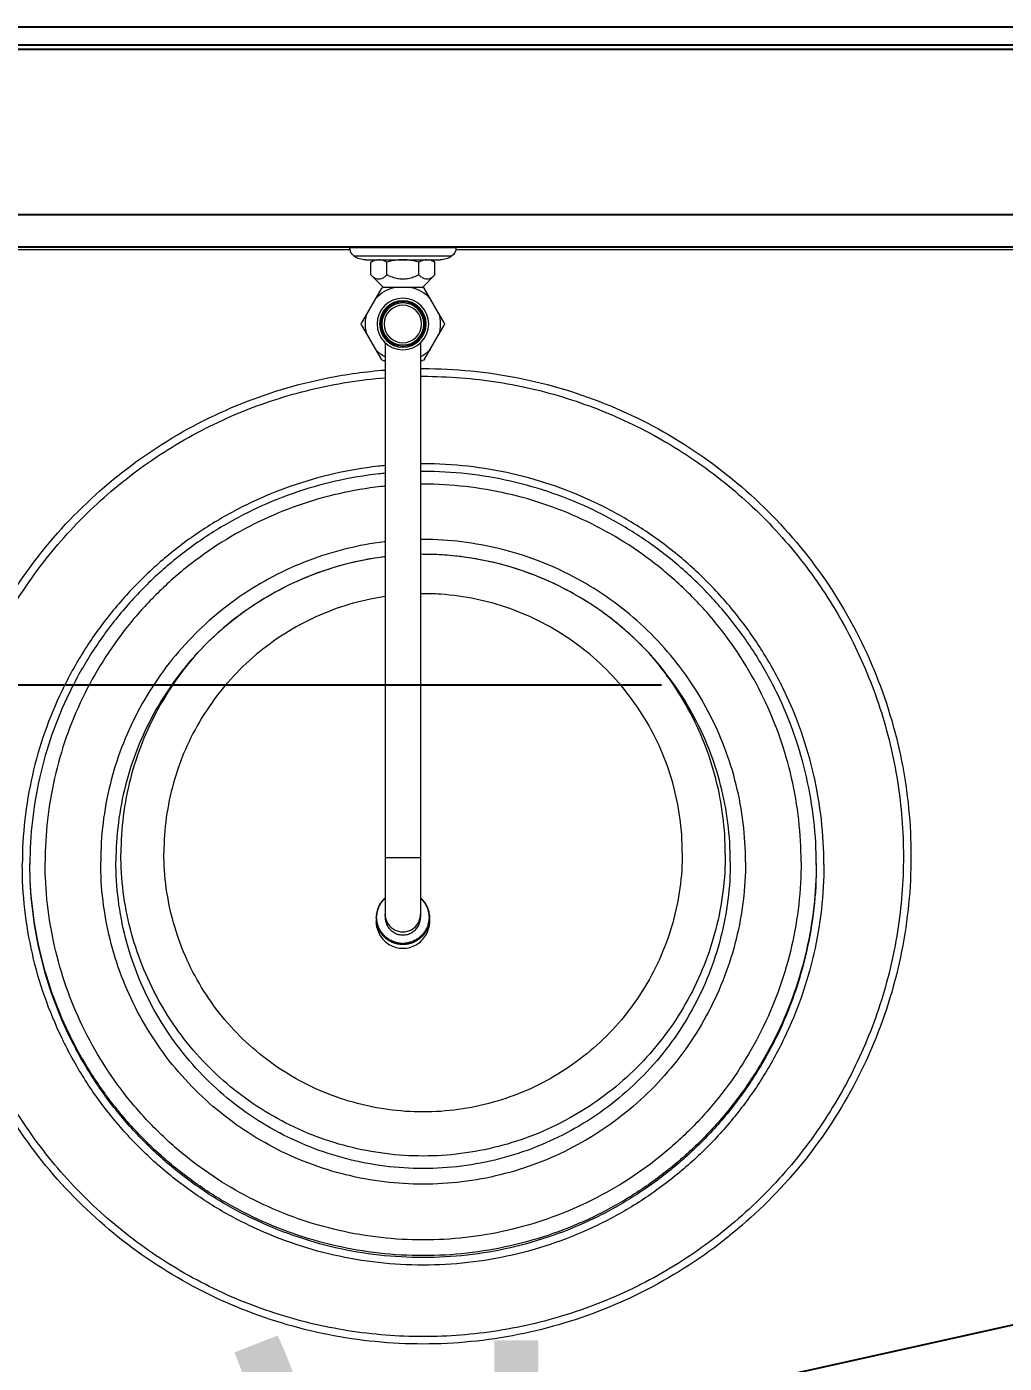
# Model space of a CAD drawing. Header units: millimetres. Extents: x 12325263 to 13848842, y -1463133 to 573208.
# Drawn here: x 12579893 to 12580280, y -837515 to -836987 of the extents above; entities that cross this region are included whole.
import ezdxf
from ezdxf.xclip import XClip

# ---------------------------------------------------------------- set-up
doc = ezdxf.new("R2010")
doc.units = ezdxf.units.MM
doc.header["$LTSCALE"] = 1000
doc.header["$XCLIPFRAME"] = 0
for name, color, linetype in [('A-ANNO-TEXT', 7, 'Continuous'), ('fur202301', 252, 'Continuous'), ('WALL', 5, 'Continuous'), ('WALL-SHATCH', 8, 'Continuous'), ('建筑-楼板开洞', 251, 'Continuous')]:
    doc.layers.add(name, color=color, linetype=linetype)
doc.styles.add('TITXV', font='', dxfattribs={"width": 0.7})
doc.styles.get('TITXV').set_extended_font_data('SimSun')

# ---------------------------------------------------------------- blocks, each defined once
blk = doc.blocks.new('adgshg13-A$C7F010FC0')
at = {"layer": 'WALL-SHATCH'}
h = blk.add_hatch(color=256, dxfattribs=at)
h.dxf.hatch_style = 1
h.paths.add_polyline_path([(-60384.17, -16880.9), (-763.16, 197.48), (12587.62, -13153.3), (12587.62, -157996.02), (-162964.85, -188820.43), (-171262.38, -180522.9), (-171262.38, -31310.9), (-150707.19, -10755.71), (-131860.08, -7980.9), (-99162.38, -7980.9), (-99162.38, -4980.9), (-76620.43, -4980.9), (-70107.65, -16880.9)], flags=16)
h.paths.add_polyline_path([(-60091.23, -16380.9), (-646.88, 646.88), (12987.62, -12987.62), (12987.62, -158331.9), (-163100.58, -189250.38), (-171662.38, -180688.59), (-171662.38, -31145.21), (-150777.9, -10260.73), (-131896.69, -7480.9), (-99562.38, -7480.9), (-99562.38, -4580.9), (-76365.55, -4580.9), (-69907.51, -16380.9)])
blk = doc.blocks.new('A$C4C7A72D3')
at = {"layer": 'WALL', "color": 1}
blk.add_blockref('adgshg13-A$C7F010FC0', (210433.01, 205503.57), dxfattribs=at)
blk = doc.blocks.new('asdgag2019061318004869867')
at = {"color": 2, "lineweight": 25}
for p, q in [((2200, -7.1), (0, -7.1)), ((2200, -8.9), (0, -8.9)), ((0, -74.3), (2200, -74.3)), ((0.8, -87.1), (2199.2, -87.1))]:
    blk.add_line(p, q, dxfattribs=at)
at = {"color": 1, "lineweight": 0}
for p, q in [((1337, -88.07), (863, -88.07)), ((1337, -87.41), (1379, -87.41)), ((1338.76, -90.72), (1377.24, -90.72)), ((1372.76, -92.1), (1343.24, -92.1)), ((1345.3, -93.08), (1347, -92.1)), ((1345.3, -98.1), (1345.3, -93.08)), ((1351.65, -98.1), (1351.65, -93.08)), ((1364.35, -98.1), (1364.35, -93.08)), ((1370.7, -93.08), (1369, -92.1)), ((1370.7, -98.1), (1370.7, -93.08)), ((1350.3, -103.1), (1345.3, -98.1)), ((1365.7, -103.1), (1370.7, -98.1)), ((1341.66, -117), (1349.4, -103.6)), ((1350.26, -103.1), (1365.74, -103.1)), ((1366.6, -103.6), (1374.34, -117)), ((1349.4, -131.4), (1341.66, -118)), ((1374.34, -118), (1366.6, -131.4)), ((1351, -124.92), (1351, -352.14)), ((1365, -124.92), (1365, -352.14)), ((1351, -131.9), (1350.26, -131.9)), ((1365.74, -131.9), (1365, -131.9)), ((1259.44, -249.09), (1259.69, -248.82)), ((1440.31, -248.82), (1440.56, -249.09)), ((1365, -328.5), (1351, -328.5)), ((1348.43, -348.48), (1348.1, -348.64)), ((1348.1, -348.64), (1348.25, -348.98)), ((1348.1, -348.64), (1348.1, -348.91)), ((1348.64, -347.98), (1348.3, -348.13)), ((1348.3, -348.13), (1348.43, -348.48)), ((1348.3, -348.13), (1348.3, -348.39)), ((1348.3, -348.39), (1348.35, -348.52)), ((1348.87, -347.5), (1348.52, -347.63)), ((1348.52, -347.63), (1348.64, -347.98)), ((1348.52, -347.63), (1348.52, -347.89)), ((1348.52, -347.89), (1348.55, -347.98)), ((1349.12, -347.03), (1348.77, -347.14)), ((1348.77, -347.14), (1348.87, -347.5)), ((1348.77, -347.14), (1348.77, -347.41)), ((1348.77, -347.41), (1348.79, -347.46)), ((1349.4, -346.57), (1349.05, -346.67)), ((1349.05, -346.67), (1349.12, -347.03)), ((1349.05, -346.67), (1349.05, -346.93)), ((1349.05, -346.93), (1349.07, -347.05)), ((1349.71, -346.13), (1349.35, -346.21)), ((1349.35, -346.21), (1349.4, -346.57)), ((1349.35, -346.47), (1349.36, -346.58)), ((1350.03, -345.71), (1349.67, -345.77)), ((1349.67, -345.77), (1349.71, -346.13)), ((1350.38, -345.3), (1350.02, -345.34)), ((1350.02, -345.34), (1350.03, -345.71)), ((1350.75, -344.92), (1350.38, -344.94)), ((1350.38, -344.94), (1350.38, -345.3)), ((1350.77, -344.55), (1350.75, -344.92)), ((1351, -344.55), (1350.77, -344.55)), ((1365.23, -344.55), (1365, -344.55)), ((1365.25, -344.92), (1365.23, -344.55)), ((1365.62, -344.94), (1365.25, -344.92)), ((1365.62, -345.3), (1365.62, -344.94)), ((1365.98, -345.34), (1365.62, -345.3)), ((1365.97, -345.71), (1365.98, -345.34)), ((1366.33, -345.77), (1365.97, -345.71)), ((1366.29, -346.13), (1366.33, -345.77)), ((1366.65, -346.21), (1366.29, -346.13)), ((1366.6, -346.57), (1366.65, -346.21)), ((1366.95, -346.67), (1366.6, -346.57)), ((1366.64, -346.58), (1366.65, -346.47)), ((1366.88, -347.03), (1366.95, -346.67)), ((1367.23, -347.14), (1366.88, -347.03)), ((1366.93, -347.05), (1366.95, -346.93)), ((1366.95, -346.67), (1366.95, -346.93)), ((1367.13, -347.5), (1367.23, -347.14)), ((1367.48, -347.63), (1367.13, -347.5)), ((1367.2, -347.52), (1367.23, -347.41)), ((1367.23, -347.14), (1367.23, -347.41)), ((1367.36, -347.98), (1367.48, -347.63)), ((1367.7, -348.13), (1367.36, -347.98)), ((1367.45, -347.98), (1367.48, -347.89)), ((1367.48, -347.63), (1367.48, -347.89)), ((1367.57, -348.48), (1367.7, -348.13)), ((1367.9, -348.64), (1367.57, -348.48)), ((1367.65, -348.52), (1367.7, -348.39)), ((1367.7, -348.13), (1367.7, -348.39)), ((1367.75, -348.98), (1367.9, -348.64)), ((1367.9, -348.64), (1367.9, -348.91)), ((1347.76, -351.6), (1347.5, -351.86)), ((1347.5, -351.86), (1347.75, -352.14)), ((1347.5, -351.86), (1347.5, -352.12)), ((1347.5, -352.12), (1347.62, -352.25)), ((1347.75, -352.14), (1347.5, -352.41)), ((1347.5, -352.41), (1347.76, -352.67)), ((1347.5, -352.41), (1347.5, -352.67)), ((1347.5, -352.67), (1347.63, -352.8)), ((1347.5, -353.22), (1347.5, -353.92)), ((1347.81, -351.07), (1347.53, -351.32)), ((1347.53, -351.32), (1347.76, -351.6)), ((1347.53, -351.33), (1347.53, -351.58)), ((1347.53, -351.58), (1347.64, -351.7)), ((1347.76, -352.67), (1347.53, -352.96)), ((1347.53, -352.96), (1347.81, -353.2)), ((1347.53, -352.96), (1347.53, -353.22)), ((1347.53, -353.22), (1347.68, -353.35)), ((1347.88, -350.54), (1347.59, -350.77)), ((1347.59, -350.77), (1347.81, -351.07)), ((1347.59, -350.8), (1347.59, -351.03)), ((1347.59, -351.03), (1347.66, -351.13)), ((1347.81, -353.2), (1347.59, -353.5)), ((1347.59, -353.5), (1347.88, -353.73)), ((1347.59, -353.5), (1347.59, -353.76)), ((1347.59, -353.76), (1347.75, -353.89)), ((1347.97, -350.01), (1347.68, -350.23)), ((1347.68, -350.23), (1347.88, -350.54)), ((1347.68, -350.27), (1347.68, -350.49)), ((1347.68, -350.49), (1347.76, -350.62)), ((1347.88, -353.73), (1347.68, -354.04)), ((1347.68, -354.04), (1347.97, -354.26)), ((1347.68, -354.04), (1347.68, -354.3)), ((1348.1, -349.49), (1347.79, -349.69)), ((1347.79, -349.69), (1347.97, -350.01)), ((1347.79, -349.69), (1347.79, -349.96)), ((1347.79, -349.96), (1347.86, -350.08)), ((1348.25, -348.98), (1347.93, -349.16)), ((1347.93, -349.16), (1348.1, -349.49)), ((1347.93, -349.16), (1347.93, -349.43)), ((1347.93, -349.43), (1347.99, -349.55)), ((1348.1, -348.91), (1348.15, -349.02)), ((1368.07, -349.16), (1367.75, -348.98)), ((1367.85, -349.02), (1367.9, -348.91)), ((1367.9, -349.49), (1368.07, -349.16)), ((1368.21, -349.69), (1367.9, -349.49)), ((1368.01, -349.55), (1368.07, -349.43)), ((1368.03, -350.01), (1368.21, -349.69)), ((1368.32, -350.23), (1368.03, -350.01)), ((1368.03, -354.26), (1368.32, -354.04)), ((1368.07, -349.16), (1368.07, -349.43)), ((1368.12, -350.54), (1368.32, -350.23)), ((1368.41, -350.77), (1368.12, -350.54)), ((1368.12, -353.73), (1368.41, -353.5)), ((1368.32, -354.04), (1368.12, -353.73)), ((1368.14, -350.08), (1368.21, -349.96)), ((1368.19, -351.07), (1368.41, -350.77)), ((1368.47, -351.32), (1368.19, -351.07)), ((1368.19, -353.2), (1368.47, -352.96)), ((1368.41, -353.5), (1368.19, -353.2)), ((1368.21, -349.69), (1368.21, -349.96)), ((1368.24, -350.62), (1368.32, -350.49)), ((1368.24, -351.6), (1368.47, -351.32)), ((1368.5, -351.86), (1368.24, -351.6)), ((1368.24, -352.67), (1368.5, -352.41)), ((1368.47, -352.96), (1368.24, -352.67)), ((1368.25, -352.14), (1368.5, -351.86)), ((1368.5, -352.41), (1368.25, -352.14)), ((1368.25, -353.89), (1368.41, -353.76)), ((1368.32, -350.27), (1368.32, -350.49)), ((1368.32, -351.16), (1368.41, -351.03)), ((1368.32, -353.35), (1368.47, -353.22)), ((1368.32, -354.04), (1368.32, -354.3)), ((1368.36, -351.7), (1368.47, -351.58)), ((1368.37, -352.8), (1368.5, -352.67)), ((1368.38, -352.25), (1368.5, -352.12)), ((1368.41, -350.8), (1368.41, -351.03)), ((1368.41, -353.5), (1368.41, -353.76)), ((1368.47, -351.33), (1368.47, -351.58)), ((1368.47, -352.96), (1368.47, -353.22)), ((1368.5, -351.86), (1368.5, -352.12)), ((1368.5, -352.41), (1368.5, -352.67)), ((1368.5, -353.22), (1368.5, -353.92)), ((1347.68, -354.3), (1347.85, -354.43)), ((1347.97, -354.26), (1347.79, -354.58)), ((1347.79, -354.58), (1348.1, -354.78)), ((1347.79, -354.58), (1347.79, -354.84)), ((1347.79, -354.84), (1347.98, -354.96)), ((1348.1, -354.78), (1347.93, -355.11)), ((1347.93, -355.11), (1348.25, -355.29)), ((1347.93, -355.11), (1347.93, -355.37)), ((1347.93, -355.37), (1348.14, -355.49)), ((1348.25, -355.29), (1348.1, -355.63)), ((1348.1, -355.63), (1348.43, -355.8)), ((1348.1, -355.63), (1348.1, -355.89)), ((1348.1, -355.89), (1348.32, -356)), ((1348.43, -355.8), (1348.3, -356.14)), ((1348.3, -356.14), (1348.64, -356.29)), ((1348.3, -356.14), (1348.3, -356.4)), ((1348.3, -356.4), (1348.54, -356.51)), ((1348.64, -356.29), (1348.52, -356.64)), ((1348.52, -356.64), (1348.87, -356.77)), ((1348.52, -356.64), (1348.52, -356.9)), ((1348.52, -356.9), (1348.78, -357)), ((1348.87, -356.77), (1348.77, -357.13)), ((1348.77, -357.13), (1349.12, -357.24)), ((1348.77, -357.13), (1348.77, -357.39)), ((1348.77, -357.39), (1349.05, -357.48)), ((1349.12, -357.24), (1349.05, -357.6)), ((1349.05, -357.6), (1349.4, -357.7)), ((1349.05, -357.6), (1349.05, -357.86)), ((1349.05, -357.86), (1349.34, -357.94)), ((1349.4, -357.7), (1349.35, -358.06)), ((1349.35, -358.06), (1349.71, -358.14)), ((1349.35, -358.06), (1349.35, -358.32)), ((1349.35, -358.32), (1349.65, -358.39)), ((1349.71, -358.14), (1349.67, -358.5)), ((1349.67, -358.5), (1350.03, -358.56)), ((1349.67, -358.5), (1349.67, -358.76)), ((1349.67, -358.76), (1349.99, -358.82)), ((1350.03, -358.56), (1350.02, -358.93)), ((1350.02, -358.93), (1350.38, -358.97)), ((1350.02, -358.93), (1350.02, -359.19)), ((1350.02, -359.19), (1350.38, -359.23)), ((1350.38, -358.97), (1350.38, -359.34)), ((1350.38, -359.34), (1350.75, -359.36)), ((1350.38, -359.34), (1350.38, -359.6)), ((1350.75, -359.36), (1350.77, -359.72)), ((1350.75, -359.62), (1350.75, -359.36)), ((1365.23, -359.72), (1365.25, -359.36)), ((1365.25, -359.36), (1365.62, -359.34)), ((1365.25, -359.62), (1365.25, -359.36)), ((1365.62, -358.97), (1365.98, -358.93)), ((1365.62, -359.34), (1365.62, -358.97)), ((1365.62, -359.23), (1365.98, -359.19)), ((1365.62, -359.34), (1365.62, -359.6)), ((1365.97, -358.56), (1366.33, -358.5)), ((1365.98, -358.93), (1365.97, -358.56)), ((1365.98, -358.93), (1365.98, -359.19)), ((1366.01, -358.82), (1366.33, -358.76)), ((1366.29, -358.14), (1366.65, -358.06)), ((1366.33, -358.5), (1366.29, -358.14)), ((1366.33, -358.5), (1366.33, -358.76)), ((1366.35, -358.39), (1366.65, -358.32)), ((1366.6, -357.7), (1366.95, -357.6)), ((1366.65, -358.06), (1366.6, -357.7)), ((1366.65, -358.06), (1366.65, -358.32)), ((1366.66, -357.94), (1366.95, -357.86)), ((1366.88, -357.24), (1367.23, -357.13)), ((1366.95, -357.6), (1366.88, -357.24)), ((1366.95, -357.48), (1367.23, -357.39)), ((1366.95, -357.6), (1366.95, -357.86)), ((1367.13, -356.77), (1367.48, -356.64)), ((1367.23, -357.13), (1367.13, -356.77)), ((1367.22, -357), (1367.48, -356.9)), ((1367.23, -357.13), (1367.23, -357.39)), ((1367.36, -356.29), (1367.7, -356.14)), ((1367.48, -356.64), (1367.36, -356.29)), ((1367.46, -356.51), (1367.7, -356.4)), ((1367.48, -356.64), (1367.48, -356.9)), ((1367.57, -355.8), (1367.9, -355.63)), ((1367.7, -356.14), (1367.57, -355.8)), ((1367.68, -356), (1367.9, -355.89)), ((1367.7, -356.14), (1367.7, -356.4)), ((1367.75, -355.29), (1368.07, -355.11)), ((1367.9, -355.63), (1367.75, -355.29)), ((1367.86, -355.49), (1368.07, -355.37)), ((1367.9, -354.78), (1368.21, -354.58)), ((1368.07, -355.11), (1367.9, -354.78)), ((1367.9, -355.63), (1367.9, -355.89)), ((1368.02, -354.96), (1368.21, -354.84)), ((1368.21, -354.58), (1368.03, -354.26)), ((1368.07, -355.11), (1368.07, -355.37)), ((1368.15, -354.43), (1368.32, -354.3)), ((1368.21, -354.58), (1368.21, -354.84)), ((1350.38, -359.6), (1350.75, -359.62)), ((1350.75, -359.62), (1350.77, -359.98)), ((1350.77, -359.72), (1351.14, -359.72)), ((1350.77, -359.72), (1350.77, -359.98)), ((1350.77, -359.98), (1351.14, -359.99)), ((1351.14, -359.72), (1351.18, -360.09)), ((1351.14, -359.99), (1351.14, -359.72)), ((1351.14, -359.99), (1351.18, -360.35)), ((1351.18, -360.09), (1351.55, -360.07)), ((1351.18, -360.09), (1351.18, -360.35)), ((1351.18, -360.35), (1351.55, -360.33)), ((1351.55, -360.07), (1351.61, -360.43)), ((1351.55, -360.33), (1351.55, -360.07)), ((1351.55, -360.33), (1351.61, -360.7)), ((1351.61, -360.43), (1351.98, -360.4)), ((1351.61, -360.43), (1351.61, -360.7)), ((1351.61, -360.7), (1351.98, -360.66)), ((1351.98, -360.4), (1352.05, -360.76)), ((1351.98, -360.66), (1351.98, -360.4)), ((1351.98, -360.66), (1352.05, -361.02)), ((1352.05, -360.76), (1352.42, -360.7)), ((1352.05, -360.76), (1352.05, -361.02)), ((1352.05, -361.02), (1352.42, -360.96)), ((1352.42, -360.7), (1352.51, -361.05)), ((1352.42, -360.96), (1352.42, -360.7)), ((1352.42, -360.96), (1352.51, -361.32)), ((1352.51, -361.05), (1352.88, -360.98)), ((1352.51, -361.05), (1352.51, -361.32)), ((1352.51, -361.32), (1352.88, -361.24)), ((1352.88, -360.98), (1352.99, -361.33)), ((1352.88, -361.24), (1352.88, -360.98)), ((1352.88, -361.24), (1352.99, -361.59)), ((1352.99, -361.33), (1353.35, -361.23)), ((1352.99, -361.33), (1352.99, -361.59)), ((1352.99, -361.59), (1353.35, -361.5)), ((1353.35, -361.23), (1353.48, -361.58)), ((1353.35, -361.5), (1353.35, -361.23)), ((1353.35, -361.5), (1353.48, -361.84)), ((1353.48, -361.58), (1353.83, -361.46)), ((1353.48, -361.58), (1353.48, -361.84)), ((1353.48, -361.84), (1353.83, -361.73)), ((1353.83, -361.46), (1353.98, -361.8)), ((1353.83, -361.73), (1353.83, -361.46)), ((1353.83, -361.73), (1353.98, -362.06)), ((1353.98, -361.8), (1354.33, -361.67)), ((1353.98, -361.8), (1353.98, -362.06)), ((1353.98, -362.06), (1354.33, -361.93)), ((1354.33, -361.67), (1354.5, -362)), ((1354.33, -361.93), (1354.33, -361.67)), ((1354.33, -361.93), (1354.5, -362.26)), ((1354.5, -362), (1354.83, -361.85)), ((1354.5, -362), (1354.5, -362.26)), ((1354.5, -362.26), (1354.83, -362.11)), ((1354.83, -361.85), (1355.02, -362.17)), ((1354.83, -362.11), (1354.83, -361.85)), ((1354.83, -362.11), (1355.02, -362.43)), ((1355.02, -362.17), (1355.35, -362)), ((1355.02, -362.17), (1355.02, -362.43)), ((1355.02, -362.43), (1355.35, -362.26)), ((1355.35, -362), (1355.55, -362.31)), ((1355.35, -362.26), (1355.35, -362)), ((1355.35, -362.26), (1355.55, -362.57)), ((1355.55, -362.31), (1355.87, -362.12)), ((1355.55, -362.31), (1355.55, -362.57)), ((1355.55, -362.57), (1355.87, -362.39)), ((1355.87, -362.12), (1356.09, -362.42)), ((1355.87, -362.39), (1355.87, -362.12)), ((1355.87, -362.39), (1356.09, -362.68)), ((1356.09, -362.42), (1356.4, -362.22)), ((1356.09, -362.42), (1356.09, -362.68)), ((1356.09, -362.68), (1356.4, -362.48)), ((1356.4, -362.22), (1356.63, -362.51)), ((1356.4, -362.48), (1356.4, -362.22)), ((1356.4, -362.48), (1356.63, -362.77)), ((1356.63, -362.51), (1356.93, -362.29)), ((1356.63, -362.55), (1356.63, -362.77)), ((1356.63, -362.77), (1356.93, -362.55)), ((1356.93, -362.29), (1357.18, -362.56)), ((1356.93, -362.55), (1356.93, -362.29)), ((1356.93, -362.55), (1357.18, -362.83)), ((1357.18, -362.56), (1357.46, -362.33)), ((1357.18, -362.59), (1357.18, -362.83)), ((1357.18, -362.83), (1357.46, -362.59)), ((1357.46, -362.33), (1357.73, -362.59)), ((1357.46, -362.59), (1357.46, -362.33)), ((1357.46, -362.59), (1357.73, -362.85)), ((1357.73, -362.59), (1358, -362.35)), ((1357.73, -362.61), (1357.73, -362.85)), ((1357.73, -362.85), (1358, -362.61)), ((1358, -362.35), (1358.27, -362.59)), ((1358, -362.61), (1358, -362.35)), ((1358, -362.61), (1358.27, -362.85)), ((1358.27, -362.59), (1358.54, -362.33)), ((1358.27, -362.85), (1358.54, -362.59)), ((1358.27, -362.61), (1358.27, -362.85)), ((1358.54, -362.33), (1358.82, -362.56)), ((1358.54, -362.59), (1358.54, -362.33)), ((1358.54, -362.59), (1358.82, -362.83)), ((1358.82, -362.56), (1359.07, -362.29)), ((1358.82, -362.83), (1359.07, -362.55)), ((1358.82, -362.59), (1358.82, -362.83)), ((1359.07, -362.29), (1359.37, -362.51)), ((1359.07, -362.55), (1359.07, -362.29)), ((1359.07, -362.55), (1359.37, -362.77)), ((1359.37, -362.51), (1359.6, -362.22)), ((1359.37, -362.77), (1359.6, -362.48)), ((1359.37, -362.55), (1359.37, -362.77)), ((1359.6, -362.22), (1359.91, -362.42)), ((1359.6, -362.48), (1359.6, -362.22)), ((1359.6, -362.48), (1359.91, -362.68)), ((1359.91, -362.42), (1360.13, -362.12)), ((1359.91, -362.68), (1360.13, -362.39)), ((1359.91, -362.42), (1359.91, -362.68)), ((1360.13, -362.12), (1360.45, -362.31)), ((1360.13, -362.39), (1360.13, -362.12)), ((1360.13, -362.39), (1360.45, -362.57)), ((1360.45, -362.31), (1360.65, -362)), ((1360.45, -362.57), (1360.65, -362.26)), ((1360.45, -362.31), (1360.45, -362.57)), ((1360.65, -362), (1360.98, -362.17)), ((1360.65, -362.26), (1360.65, -362)), ((1360.65, -362.26), (1360.98, -362.43)), ((1360.98, -362.17), (1361.17, -361.85)), ((1360.98, -362.43), (1361.17, -362.11)), ((1360.98, -362.17), (1360.98, -362.43)), ((1361.17, -361.85), (1361.5, -362)), ((1361.17, -362.11), (1361.17, -361.85)), ((1361.17, -362.11), (1361.5, -362.26)), ((1361.5, -362), (1361.67, -361.67)), ((1361.5, -362.26), (1361.67, -361.93)), ((1361.5, -362), (1361.5, -362.26)), ((1361.67, -361.67), (1362.02, -361.8)), ((1361.67, -361.93), (1361.67, -361.67)), ((1361.67, -361.93), (1362.02, -362.06)), ((1362.02, -361.8), (1362.17, -361.46)), ((1362.02, -362.06), (1362.17, -361.73)), ((1362.02, -361.8), (1362.02, -362.06)), ((1362.17, -361.46), (1362.52, -361.58)), ((1362.17, -361.73), (1362.17, -361.46)), ((1362.17, -361.73), (1362.52, -361.84)), ((1362.52, -361.58), (1362.65, -361.23)), ((1362.52, -361.84), (1362.65, -361.5)), ((1362.52, -361.58), (1362.52, -361.84)), ((1362.65, -361.23), (1363.01, -361.33)), ((1362.65, -361.5), (1362.65, -361.23)), ((1362.65, -361.5), (1363.01, -361.59)), ((1363.01, -361.33), (1363.13, -360.98)), ((1363.01, -361.59), (1363.13, -361.24)), ((1363.01, -361.33), (1363.01, -361.59)), ((1363.13, -360.98), (1363.49, -361.05)), ((1363.13, -361.24), (1363.13, -360.98)), ((1363.13, -361.24), (1363.49, -361.32)), ((1363.49, -361.05), (1363.58, -360.7)), ((1363.49, -361.32), (1363.58, -360.96)), ((1363.49, -361.05), (1363.49, -361.32)), ((1363.58, -360.7), (1363.95, -360.76)), ((1363.58, -360.96), (1363.58, -360.7)), ((1363.58, -360.96), (1363.95, -361.02)), ((1363.95, -360.76), (1364.02, -360.4)), ((1363.95, -361.02), (1364.02, -360.66)), ((1363.95, -360.76), (1363.95, -361.02)), ((1364.02, -360.4), (1364.39, -360.43)), ((1364.02, -360.66), (1364.02, -360.4)), ((1364.02, -360.66), (1364.39, -360.7)), ((1364.39, -360.43), (1364.45, -360.07)), ((1364.39, -360.7), (1364.45, -360.33)), ((1364.39, -360.43), (1364.39, -360.7)), ((1364.45, -360.07), (1364.82, -360.09)), ((1364.45, -360.33), (1364.45, -360.07)), ((1364.45, -360.33), (1364.82, -360.35)), ((1364.82, -360.09), (1364.86, -359.72)), ((1364.82, -360.35), (1364.86, -359.99)), ((1364.82, -360.09), (1364.82, -360.35)), ((1364.86, -359.72), (1365.23, -359.72)), ((1364.86, -359.99), (1364.86, -359.72)), ((1364.86, -359.99), (1365.23, -359.98)), ((1365.23, -359.98), (1365.25, -359.62)), ((1365.23, -359.72), (1365.23, -359.98)), ((1365.25, -359.62), (1365.62, -359.6))]:
    blk.add_line(p, q, dxfattribs=at)
at = {"lineweight": 0}
blk.add_line((2159, -88.07), (1379, -88.07), dxfattribs=at)
at = {"color": 1, "lineweight": 0}
for radius in [10.2, 9.2, 8.75, 8.32, 7.42]:
    blk.add_circle((1358, -117.5), radius, dxfattribs=at)
for centre, radius, start, end in [((1341, -87.41), 4, 180, 235.858), ((1375, -87.41), 4, 304.142, 0), ((1343.24, -84.1), 8, 235.8579, 270), ((1349.08, -99.11), 7.1, 110.3446, 112.2826), ((1348.96, -98.79), 6.76, 109.822, 110.3323), ((1348.48, -96.98), 4.88, 90.0745, 98.5522), ((1367.52, -96.98), 4.88, 81.4478, 89.9255), ((1367.04, -98.79), 6.76, 69.6678, 70.1781), ((1372.76, -84.1), 8, 270, 304.1421), ((1358, -117.5), 14.8, 103.3512, 136.6488), ((1350.26, -104.1), 1, 90, 150), ((1358, -117.5), 14.8, 43.3512, 76.6488), ((1365.74, -104.1), 1, 30, 90), ((1358, -117.5), 14.8, 163.3512, 196.6488), ((1358, -117.5), 14.8, 343.3512, 16.6488), ((1342.53, -117.5), 1, 150, 210), ((1373.47, -117.5), 1, 330, 30), ((1358, -117.5), 14.8, 223.3512, 241.6403), ((1350.26, -130.9), 1, 210, 270), ((1358, -117.5), 14.8, 298.3597, 316.6488), ((1365.74, -130.9), 1, 270, 330), ((1349.92, -330.02), 121.39, 137.1453, 138.0155), ((1349.78, -329.9), 121.21, 137.1595, 138.0139), ((1349.99, -327.11), 119.51, 138.7096, 139.073), ((1350.08, -330.02), 121.39, 41.9845, 42.8547), ((1350.22, -329.9), 121.21, 41.9861, 42.8405), ((1350.01, -327.11), 119.51, 40.927, 41.2904), ((1350, -327.12), 119.52, 139.073, 139.2474), ((1350, -327.12), 119.52, 40.7526, 40.927), ((1349.62, -330.48), 155.12, 180.1402, 180.2794), ((1350.38, -330.48), 155.12, 359.7206, 359.8598), ((1357.95, -352.45), 10.45, 157.1867, 157.7254), ((1357.93, -352.44), 10.43, 154.5586, 154.8509), ((1357.93, -352.44), 10.43, 154.1737, 154.5586), ((1357.92, -352.43), 10.41, 151.2146, 152.213), ((1357.96, -352.46), 10.47, 148.423, 148.6615), ((1357.98, -352.47), 10.49, 145.4842, 145.7865), ((1357.97, -352.47), 10.48, 142.541, 142.7518), ((1357.94, -352.44), 10.44, 139.5173, 139.7632), ((1358.06, -352.44), 10.44, 40.2368, 40.4827), ((1358.03, -352.47), 10.48, 37.459, 37.8119), ((1358.03, -352.47), 10.48, 37.2482, 37.459), ((1358.02, -352.47), 10.49, 34.5158, 34.7979), ((1358.02, -352.47), 10.49, 34.2135, 34.5158), ((1358.03, -352.46), 10.47, 31.577, 31.7837), ((1358.04, -352.46), 10.47, 31.3385, 31.577), ((1358.07, -352.44), 10.43, 25.4414, 25.8263), ((1358.07, -352.44), 10.43, 25.1491, 25.4414), ((1358.05, -352.45), 10.45, 22.2746, 22.8133), ((1357.86, -352.44), 10.36, 178.26, 179.5943), ((1357.89, -352.44), 10.39, 181.2631, 182.8633), ((1357.81, -353.92), 10.31, 180.0002, 180.6664), ((1357.86, -353.92), 10.36, 180.667, 182.2112), ((1357.94, -352.44), 10.44, 175.6343, 176.3606), ((1357.93, -352.44), 10.43, 176.3606, 176.6602), ((1357.95, -352.45), 10.45, 175.2478, 175.6344), ((1357.95, -352.44), 10.45, 184.2752, 184.6673), ((1357.96, -352.44), 10.46, 184.6674, 185.8078), ((1357.97, -352.45), 10.47, 173.158, 173.7154), ((1357.97, -352.45), 10.47, 172.7113, 173.158), ((1357.97, -352.45), 10.47, 172.2298, 172.7113), ((1357.97, -352.43), 10.47, 187.2935, 187.6967), ((1357.97, -352.43), 10.47, 187.6967, 188.1082), ((1357.97, -352.43), 10.47, 188.1081, 188.7531), ((1357.96, -352.44), 10.46, 188.7529, 190.307), ((1357.96, -352.44), 10.46, 169.6203, 170.1575), ((1357.95, -352.44), 10.45, 169.2168, 169.6203), ((1357.89, -352.43), 10.39, 166.3123, 167.314), ((1357.91, -352.44), 10.4, 163.5487, 164.131), ((1357.91, -352.44), 10.41, 163.2343, 163.5487), ((1357.94, -352.45), 10.44, 160.2129, 160.7106), ((1358.04, -350.91), 6.96, 349.9753, 359.9898), ((1358.06, -352.45), 10.44, 19.2894, 19.7871), ((1358.09, -352.44), 10.41, 16.4513, 16.7657), ((1358.09, -352.44), 10.4, 15.869, 16.4513), ((1358.11, -352.43), 10.39, 12.686, 13.6877), ((1358.05, -352.44), 10.45, 10.3797, 10.7832), ((1358.04, -352.44), 10.46, 9.8425, 10.3797), ((1358.04, -352.44), 10.46, 349.693, 351.2471), ((1358.03, -352.43), 10.47, 351.2469, 351.8919), ((1358.03, -352.45), 10.47, 7.2887, 7.7702), ((1358.03, -352.43), 10.47, 351.8918, 352.3033), ((1358.03, -352.43), 10.47, 352.3033, 352.7065), ((1358.03, -352.45), 10.47, 6.842, 7.2887), ((1358.04, -352.44), 10.46, 354.1922, 355.3326), ((1358.05, -352.45), 10.45, 4.3656, 4.7522), ((1358.06, -352.44), 10.44, 3.6394, 4.3657), ((1358.05, -352.44), 10.45, 355.3327, 355.7248), ((1358.11, -352.44), 10.39, 357.1367, 358.7369), ((1358.14, -353.92), 10.36, 357.7888, 359.333), ((1358.14, -352.44), 10.36, 0.4057, 1.74), ((1358.19, -353.92), 10.31, 359.3336, 359.9998), ((1357.91, -353.92), 10.41, 182.211, 183.6124), ((1357.94, -353.92), 10.44, 183.6124, 185.2234), ((1357.97, -353.92), 10.47, 185.2231, 186.5452), ((1357.98, -353.91), 10.48, 186.5451, 186.7883), ((1357.98, -353.91), 10.48, 186.7884, 189.4557), ((1357.98, -353.91), 10.48, 189.4557, 189.7563), ((1357.97, -353.92), 10.47, 189.7562, 191.1831), ((1357.95, -352.44), 10.45, 190.3072, 190.5677), ((1357.94, -352.44), 10.44, 190.5675, 191.689), ((1357.95, -353.92), 10.45, 191.1832, 192.3342), ((1357.91, -352.45), 10.41, 191.6887, 193.3054), ((1357.88, -352.45), 10.37, 193.3059, 193.8879), ((1357.88, -352.45), 10.38, 193.8882, 194.9558), ((1357.89, -352.45), 10.39, 194.9558, 195.8551), ((1357.9, -352.45), 10.4, 195.855, 196.3167), ((1357.91, -352.44), 10.41, 196.3166, 196.5328), ((1357.92, -352.44), 10.42, 196.533, 197.8951), ((1357.93, -352.44), 10.43, 197.8949, 198.4891), ((1357.94, -352.44), 10.44, 198.4891, 199.3371), ((1357.94, -352.44), 10.44, 199.3371, 199.6942), ((1357.94, -352.43), 10.44, 199.6942, 200.8488), ((1357.95, -352.43), 10.45, 200.8487, 201.5482), ((1357.95, -352.43), 10.45, 201.5482, 202.3638), ((1357.95, -352.43), 10.45, 202.3638, 202.6729), ((1357.94, -352.43), 10.45, 202.6729, 203.7998), ((1357.94, -352.43), 10.44, 203.7999, 204.0336), ((1357.94, -352.44), 10.44, 204.0336, 205.0137), ((1357.93, -352.44), 10.43, 205.0137, 205.3787), ((1357.93, -352.44), 10.43, 205.3785, 206.7311), ((1357.92, -352.45), 10.42, 206.7313, 207.0277), ((1357.91, -352.45), 10.41, 207.0276, 207.7868), ((1357.91, -352.45), 10.41, 207.7869, 208.3931), ((1357.92, -352.44), 10.42, 208.393, 208.8251), ((1357.94, -352.44), 10.44, 208.8253, 210.0036), ((1357.95, -352.43), 10.45, 210.0034, 210.2098), ((1357.95, -352.43), 10.46, 210.2099, 211.1035), ((1357.96, -352.42), 10.47, 211.1034, 211.39), ((1357.96, -352.42), 10.47, 211.39, 211.625), ((1357.97, -352.41), 10.48, 211.6251, 212.9395), ((1357.98, -352.41), 10.48, 212.9394, 213.2215), ((1357.98, -352.41), 10.49, 213.2215, 213.994), ((1357.98, -352.41), 10.49, 213.9939, 214.4038), ((1357.98, -352.41), 10.49, 214.4038, 215.8837), ((1357.98, -352.41), 10.49, 215.8837, 216.237), ((1357.98, -352.41), 10.49, 216.237, 217.1141), ((1357.98, -352.41), 10.48, 217.1141, 217.4183), ((1357.97, -352.41), 10.48, 217.4183, 217.6205), ((1357.97, -352.42), 10.47, 217.6203, 218.821), ((1357.96, -352.42), 10.46, 218.8212, 219.2403), ((1357.95, -352.43), 10.45, 219.2401, 220.4175), ((1357.94, -352.45), 10.43, 220.4174, 221.6448), ((1357.93, -352.45), 10.42, 221.645, 222.104), ((1358.07, -352.45), 10.42, 317.896, 318.355), ((1358.06, -352.45), 10.43, 318.3552, 319.5826), ((1358.05, -352.43), 10.45, 319.5825, 320.7599), ((1358.04, -352.42), 10.46, 320.7597, 321.1788), ((1358.03, -352.42), 10.47, 321.179, 322.3797), ((1358.03, -352.41), 10.48, 322.3795, 322.5817), ((1358.02, -352.41), 10.48, 322.5817, 322.8859), ((1358.02, -352.41), 10.49, 322.8859, 323.763), ((1358.02, -352.41), 10.49, 323.763, 324.1163), ((1358.02, -352.41), 10.49, 324.1163, 325.5962), ((1358.02, -352.41), 10.49, 325.5962, 326.0061), ((1358.02, -352.41), 10.49, 326.006, 326.7785), ((1358.02, -352.41), 10.48, 326.7785, 327.0606), ((1358.03, -352.41), 10.48, 327.0605, 328.3749), ((1358.04, -352.42), 10.47, 328.375, 328.61), ((1358.04, -352.42), 10.47, 328.61, 328.8966), ((1358.05, -352.43), 10.46, 328.8965, 329.7901), ((1358.05, -352.43), 10.45, 329.7902, 329.9966), ((1358.06, -352.44), 10.44, 329.9964, 331.1747), ((1358.08, -352.44), 10.42, 331.1749, 331.607), ((1358.09, -352.45), 10.41, 331.6069, 332.2131), ((1358.09, -352.45), 10.41, 332.2132, 332.9724), ((1358.08, -352.45), 10.42, 332.9723, 333.2687), ((1358.07, -352.44), 10.43, 333.2689, 334.6215), ((1358.06, -352.44), 10.44, 334.9863, 335.9664), ((1358.06, -352.43), 10.44, 335.9664, 336.2001), ((1358.06, -352.43), 10.45, 336.2002, 337.3271), ((1358.05, -352.43), 10.45, 337.3271, 337.6362), ((1358.05, -352.43), 10.45, 337.6362, 338.4518), ((1358.05, -352.43), 10.45, 338.4518, 339.1513), ((1358.06, -352.43), 10.44, 339.1512, 340.3058), ((1358.06, -352.44), 10.44, 340.3058, 340.6629), ((1358.06, -352.44), 10.44, 340.6629, 341.5109), ((1358.07, -352.44), 10.43, 341.5109, 342.1051), ((1358.08, -352.44), 10.42, 342.1049, 343.467), ((1358.09, -352.44), 10.41, 343.4672, 343.6834), ((1358.11, -352.45), 10.39, 344.1449, 345.0442), ((1358.12, -352.45), 10.38, 345.0442, 346.1118), ((1358.12, -352.45), 10.37, 346.1121, 346.6941), ((1358.09, -352.45), 10.41, 346.6946, 348.3113), ((1358.05, -353.92), 10.45, 347.6658, 348.8168), ((1358.06, -352.44), 10.44, 348.311, 349.4325), ((1358.03, -353.92), 10.47, 348.8169, 350.2438), ((1358.05, -352.44), 10.45, 349.4323, 349.6928), ((1358.02, -353.91), 10.48, 350.2437, 350.5443), ((1358.02, -353.91), 10.48, 350.5443, 353.2116), ((1358.03, -353.92), 10.47, 353.4548, 354.7769), ((1358.02, -353.91), 10.48, 353.2117, 353.4549), ((1358.06, -353.92), 10.44, 354.7766, 356.3876), ((1358.09, -353.92), 10.41, 356.3876, 357.789), ((1357.94, -352.44), 10.43, 222.1039, 222.4916), ((1357.95, -352.44), 10.45, 222.4917, 223.4385), ((1357.96, -352.42), 10.47, 223.4387, 225.026), ((1357.98, -352.41), 10.49, 225.0259, 226.2388), ((1357.98, -352.4), 10.5, 226.2387, 226.4419), ((1357.98, -352.4), 10.5, 226.4419, 226.6767), ((1357.99, -352.39), 10.51, 226.6768, 227.9646), ((1357.99, -352.39), 10.51, 227.9646, 229.2028), ((1357.99, -352.39), 10.51, 229.2027, 229.6913), ((1357.99, -352.39), 10.51, 229.6913, 230.9046), ((1357.99, -352.4), 10.5, 230.9045, 232.4611), ((1357.98, -352.41), 10.49, 232.4611, 233.8301), ((1357.97, -352.42), 10.47, 233.83, 235.4868), ((1357.97, -352.42), 10.47, 235.4876, 237.11), ((1357.98, -352.4), 10.5, 237.1098, 238.4744), ((1357.99, -352.38), 10.52, 238.4744, 240.0337), ((1358, -352.37), 10.53, 240.0336, 241.2708), ((1358, -352.37), 10.54, 241.2707, 241.4771), ((1358, -352.36), 10.54, 241.4771, 241.6968), ((1358, -352.36), 10.54, 241.6968, 242.9687), ((1358, -352.36), 10.54, 242.9687, 244.4836), ((1358, -352.37), 10.53, 244.4836, 245.8996), ((1357.99, -352.38), 10.52, 245.8995, 247.4776), ((1357.99, -352.4), 10.5, 247.4776, 248.8109), ((1357.98, -352.42), 10.48, 248.8111, 249.3028), ((1357.98, -352.41), 10.49, 249.3031, 250.503), ((1357.99, -352.39), 10.51, 250.5031, 252.0959), ((1358, -352.37), 10.54, 252.0958, 253.4918), ((1358, -352.35), 10.55, 253.4918, 255.0224), ((1358, -352.34), 10.56, 255.0223, 257.9543), ((1358, -352.35), 10.55, 257.9543, 259.4947), ((1358, -352.36), 10.54, 259.4947, 260.8764), ((1358, -352.39), 10.52, 260.8762, 262.4764), ((1357.99, -352.41), 10.49, 262.4767, 263.103), ((1358, -352.4), 10.5, 263.1032, 264.1576), ((1358, -352.38), 10.52, 264.1577, 265.5047), ((1358, -352.36), 10.54, 265.5047, 267.0712), ((1358, -352.34), 10.56, 267.0711, 268.4989), ((1358, -352.34), 10.56, 268.4989, 270), ((1358, -352.34), 10.56, 270, 271.5011), ((1358, -352.34), 10.56, 271.5011, 272.9289), ((1358, -352.36), 10.54, 272.9288, 274.4953), ((1358, -352.38), 10.52, 274.4953, 275.8423), ((1358, -352.4), 10.5, 275.8424, 276.8968), ((1358.01, -352.41), 10.49, 276.897, 277.5233), ((1358, -352.39), 10.52, 277.5236, 279.1238), ((1358, -352.36), 10.54, 279.1236, 280.5053), ((1358, -352.35), 10.55, 280.5053, 282.0457), ((1358, -352.34), 10.56, 282.0457, 284.9777), ((1358, -352.35), 10.55, 284.9776, 286.5082), ((1358, -352.37), 10.54, 286.5082, 287.9042), ((1358.01, -352.39), 10.51, 287.9041, 289.4969), ((1358.02, -352.41), 10.49, 289.497, 290.6969), ((1358.02, -352.42), 10.48, 290.6972, 291.1889), ((1358.01, -352.4), 10.5, 291.1891, 292.5224), ((1358.01, -352.38), 10.52, 292.5224, 294.1005), ((1358, -352.37), 10.53, 294.1004, 295.5164), ((1358, -352.36), 10.54, 295.5164, 297.0313), ((1358, -352.36), 10.54, 297.0313, 298.3032), ((1358, -352.36), 10.54, 298.3032, 298.5229), ((1358, -352.37), 10.54, 298.5229, 298.7293), ((1358, -352.37), 10.53, 298.7292, 299.9664), ((1358.01, -352.38), 10.52, 299.9663, 301.5256), ((1358.02, -352.4), 10.5, 301.5256, 302.8902), ((1358.03, -352.42), 10.47, 302.89, 304.5124), ((1358.03, -352.42), 10.47, 304.5132, 306.17), ((1358.02, -352.41), 10.49, 306.1699, 307.5389), ((1358.01, -352.4), 10.5, 307.5389, 309.0955), ((1358.01, -352.39), 10.51, 309.0954, 310.3087), ((1358.01, -352.39), 10.51, 310.3087, 310.7973), ((1358.01, -352.39), 10.51, 310.7972, 312.0354), ((1358.01, -352.39), 10.51, 312.0354, 313.3232), ((1358.02, -352.4), 10.5, 313.3233, 313.5581), ((1358.02, -352.4), 10.5, 313.5581, 313.7613), ((1358.02, -352.41), 10.49, 313.7612, 314.9741), ((1358.04, -352.42), 10.47, 314.974, 316.5613), ((1358.05, -352.44), 10.45, 316.5615, 317.5083), ((1358.06, -352.44), 10.43, 317.5084, 317.8961)]:
    blk.add_arc(centre, radius, start, end, dxfattribs=at)
for points, start_tangent, end_tangent in [([(1345.3, -93.08), (1346.39, -92.54)], (0.866025, 0.5), (0.925411, 0.378964)), ([(1346.67, -92.43), (1347.43, -92.21), (1347.75, -92.15)], (0.940756, 0.339085), (0.989056, 0.14754)), ([(1348.47, -92.1), (1349.51, -92.21), (1350.56, -92.54), (1351.65, -93.08)], (1, 0), (0.866026, -0.5)), ([(1351.65, -93.08), (1353.82, -92.54), (1355.92, -92.21), (1358, -92.1)], (0.960769, 0.27735), (1, 0)), ([(1358, -92.1), (1360.1, -92.21), (1362.2, -92.55), (1364.35, -93.08)], (1, 0), (0.960769, -0.277351)), ([(1364.35, -93.08), (1365.44, -92.54), (1366.49, -92.21), (1367.53, -92.1)], (0.866026, 0.499999), (1, 0)), ([(1368.25, -92.15), (1368.57, -92.21), (1369.33, -92.43)], (0.989056, -0.14754), (0.940756, -0.339084)), ([(1369.39, -92.45), (1369.61, -92.54), (1370.7, -93.08)], (0.937699, -0.347449), (0.866025, -0.5)), ([(1345.3, -98.1), (1346.41, -99.05), (1347.46, -99.61), (1348.47, -99.8), (1349.49, -99.61), (1350.54, -99.05), (1351.65, -98.1)], (0.707107, -0.707107), (0.707107, 0.707107)), ([(1351.65, -98.1), (1353.87, -99.05), (1355.97, -99.61), (1358, -99.8)], (0.894427, -0.447214), (1, 0)), ([(1358, -99.8), (1360.05, -99.61), (1362.14, -99.05), (1364.35, -98.1)], (1, 0), (0.894427, 0.447214)), ([(1364.35, -98.1), (1365.46, -99.05), (1366.51, -99.61), (1367.53, -99.8), (1368.54, -99.61), (1369.59, -99.05), (1370.7, -98.1)], (0.707108, -0.707106), (0.707107, 0.707107)), ([(1351, -135.12), (1350, -135.12), (1312.36, -138.82), (1276.17, -149.8), (1242.81, -167.62), (1213.57, -191.61), (1189.57, -220.84), (1171.75, -254.18), (1160.77, -290.37), (1157.06, -327.99)], (-0.999986, 0.005199), (0, -1)), ([(1542.94, -327.99), (1539.23, -290.37), (1528.25, -254.18), (1510.43, -220.84), (1486.43, -191.61), (1457.19, -167.62), (1423.83, -149.8), (1387.64, -138.82), (1365.07, -135.71)], (0, 1), (-0.996945, 0.078109)), ([(1351, -138.19), (1350, -138.19), (1320.29, -140.53), (1291.3, -147.48), (1263.77, -158.88), (1238.35, -174.45), (1215.69, -193.8), (1196.33, -216.46), (1180.76, -241.86), (1169.35, -269.39), (1162.39, -298.36), (1160.06, -328.07)], (-0.999986, 0.005275), (0, -1)), ([(1539.94, -328.07), (1537.61, -298.36), (1530.65, -269.39), (1519.24, -241.86), (1503.67, -216.46), (1484.31, -193.8), (1461.65, -174.45), (1436.23, -158.88), (1408.7, -147.48), (1379.71, -140.53), (1365.05, -138.79)], (0, 1), (-0.99686, 0.079187)), ([(1191.5, -331.24), (1192.5, -313.5), (1195.47, -295.98), (1200.39, -278.9), (1207.2, -262.49), (1215.79, -246.94), (1226.08, -232.45), (1237.92, -219.2), (1251.18, -207.36), (1265.67, -197.08), (1281.23, -188.48), (1297.65, -181.68), (1314.73, -176.76), (1332.25, -173.79), (1350, -172.79), (1351, -172.79)], (0, 1), (0.99998, -0.006315)), ([(1365.01, -173.5), (1367.75, -173.79), (1385.27, -176.76), (1402.35, -181.68), (1418.77, -188.48), (1434.33, -197.08), (1448.82, -207.36), (1462.08, -219.2), (1473.92, -232.45), (1484.21, -246.94), (1492.8, -262.49), (1499.61, -278.9), (1504.53, -295.98), (1507.5, -313.5), (1508.5, -331.24)], (0.995508, -0.094672), (0, -1)), ([(1194.5, -331.24), (1195.48, -313.83), (1198.4, -296.65), (1203.23, -279.9), (1209.9, -263.79), (1218.33, -248.53), (1228.43, -234.32), (1240.04, -221.32), (1253.05, -209.7), (1267.27, -199.62), (1282.53, -191.18), (1298.64, -184.51), (1315.4, -179.69), (1332.59, -176.77), (1350, -175.79), (1351, -175.79)], (0, 1), (0.999979, -0.006436)), ([(1365.01, -176.52), (1367.41, -176.77), (1384.6, -179.69), (1401.36, -184.51), (1417.47, -191.18), (1432.73, -199.62), (1446.95, -209.7), (1459.96, -221.32), (1471.57, -234.32), (1481.67, -248.53), (1490.1, -263.79), (1496.77, -279.9), (1501.6, -296.65), (1504.52, -313.83), (1505.5, -331.24)], (0.995334, -0.096493), (0, -1)), ([(1200.53, -330.3), (1201.47, -313.57), (1204.27, -297.05), (1208.91, -280.94), (1215.33, -265.46), (1223.44, -250.8), (1233.14, -237.13), (1244.31, -224.64), (1256.8, -213.47), (1270.47, -203.78), (1285.15, -195.67), (1300.63, -189.26), (1316.74, -184.62), (1333.26, -181.81), (1350, -180.87), (1351, -180.88)], (0, 1), (0.999978, -0.006696)), ([(1365.01, -181.63), (1366.74, -181.81), (1383.26, -184.62), (1399.37, -189.26), (1414.85, -195.67), (1429.53, -203.78), (1443.2, -213.47), (1455.69, -224.64), (1466.86, -237.13), (1476.56, -250.8), (1484.67, -265.46), (1491.09, -280.94), (1495.73, -297.05), (1498.53, -313.57), (1499.47, -330.3)], (0.99495, -0.100368), (0, -1)), ([(1222.49, -330.22), (1223.42, -314.85), (1226.2, -299.71), (1230.78, -285.02), (1237.1, -270.98), (1245.06, -257.81), (1254.56, -245.69), (1265.45, -234.81), (1277.57, -225.32), (1290.75, -217.35), (1304.79, -211.04), (1319.49, -206.46), (1334.63, -203.68), (1350, -202.75), (1351, -202.76)], (0, 1), (0.999969, -0.007851)), ([(1365, -203.64), (1365.37, -203.68), (1380.51, -206.46), (1395.21, -211.04), (1409.25, -217.35), (1422.43, -225.32), (1434.55, -234.81), (1445.44, -245.69), (1454.94, -257.81), (1462.9, -270.98), (1469.22, -285.02), (1473.8, -299.71), (1476.58, -314.85), (1477.51, -330.22)], (0.993059, -0.117619), (0, -1)), ([(1260.91, -247.48), (1271.65, -237.23), (1285.39, -227.2), (1300.4, -219.18), (1316.38, -213.34), (1333.02, -209.79), (1350, -208.6), (1351, -208.6)], (0.679958, 0.733251), (0.999966, -0.008244)), ([(1260.93, -247.46), (1261.44, -246.91), (1272.57, -236.47), (1284.91, -227.5), (1298.28, -220.16), (1312.46, -214.54), (1327.24, -210.75), (1342.37, -208.84), (1351, -208.6)], (0.680142, 0.733081), (0.999966, -0.00824)), ([(1365.02, -209.53), (1366.98, -209.79), (1383.62, -213.34), (1399.6, -219.18), (1414.61, -227.2), (1428.35, -237.23), (1439.09, -247.48)], (0.99234, -0.12354), (0.679958, -0.733251)), ([(1365.03, -209.53), (1372.76, -210.75), (1387.54, -214.54), (1401.72, -220.16), (1415.09, -227.5), (1427.43, -236.47), (1438.56, -246.91), (1439.07, -247.46)], (0.992322, -0.123679), (0.680142, -0.733081)), ([(1247.5, -326.63), (1248.45, -312.68), (1251.3, -298.98), (1255.98, -285.81), (1262.42, -273.39), (1270.49, -261.96), (1280.04, -251.74), (1290.89, -242.92), (1302.84, -235.65), (1315.67, -230.08), (1329.15, -226.3), (1343, -224.4), (1351, -224.17)], (0, 1), (0.999952, -0.009767)), ([(1365.03, -225.27), (1370.85, -226.3), (1384.33, -230.08), (1397.16, -235.65), (1409.11, -242.92), (1419.96, -251.74), (1429.51, -261.96), (1437.58, -273.39), (1444.02, -285.81), (1448.7, -298.98), (1451.55, -312.68), (1452.5, -326.63)], (0.989194, -0.146614), (0, -1)), ([(1228.52, -330.04), (1229.48, -314.82), (1232.34, -299.84), (1237.05, -285.33), (1243.55, -271.53), (1251.72, -258.66), (1259.44, -249.09)], (0, 1), (0.666697, 0.745329)), ([(1230.5, -327.07), (1231.44, -312.09), (1234.25, -297.36), (1238.89, -283.09), (1245.28, -269.52), (1253.32, -256.85), (1259.46, -249.1)], (0, 1), (0.652794, 0.757536)), ([(1440.54, -249.1), (1446.68, -256.85), (1454.72, -269.52), (1461.11, -283.09), (1465.75, -297.36), (1468.56, -312.09), (1469.5, -327.07)], (0.652794, -0.757536), (0, -1)), ([(1440.56, -249.09), (1448.28, -258.66), (1456.45, -271.53), (1462.95, -285.33), (1467.66, -299.84), (1470.52, -314.82), (1471.48, -330.04)], (0.666697, -0.745329), (0, -1)), ([(1230.5, -327.07), (1231.44, -342.04), (1234.25, -356.77), (1238.89, -371.04), (1245.28, -384.62), (1253.32, -397.28), (1262.89, -408.84), (1273.83, -419.11), (1285.97, -427.93), (1299.12, -435.16), (1313.07, -440.68), (1327.61, -444.41), (1342.5, -446.29), (1357.5, -446.29), (1372.39, -444.41), (1386.93, -440.68), (1400.88, -435.16), (1414.03, -427.93), (1426.17, -419.11), (1437.11, -408.84), (1446.68, -397.28), (1454.72, -384.62), (1461.11, -371.04), (1465.75, -356.77), (1468.56, -342.04), (1469.5, -327.07)], (0, -1), (0, 1)), ([(1247.5, -326.63), (1248.45, -340.58), (1251.3, -354.27), (1255.98, -367.45), (1262.42, -379.87), (1270.49, -391.3), (1280.04, -401.52), (1290.89, -410.34), (1302.84, -417.61), (1315.67, -423.18), (1329.15, -426.95), (1343, -428.86), (1357, -428.86), (1370.85, -426.95), (1384.33, -423.18), (1397.16, -417.61), (1409.11, -410.34), (1419.96, -401.52), (1429.51, -391.3), (1437.58, -379.87), (1444.02, -367.45), (1448.7, -354.27), (1451.55, -340.58), (1452.5, -326.63)], (0, -1), (0, 1)), ([(1157.06, -327.99), (1160.77, -365.62), (1171.75, -401.8), (1189.57, -435.15), (1213.57, -464.37), (1242.81, -488.36), (1276.17, -506.18), (1312.36, -517.16), (1350, -520.87), (1387.64, -517.16), (1423.83, -506.18), (1457.19, -488.36), (1486.43, -464.37), (1510.43, -435.15), (1528.25, -401.8), (1539.23, -365.62), (1542.94, -327.99)], (0, -1), (0, 1)), ([(1160.06, -328.07), (1162.39, -357.77), (1169.35, -386.74), (1180.76, -414.27), (1196.33, -439.67), (1215.69, -462.33), (1238.35, -481.68), (1263.77, -497.25), (1291.3, -508.65), (1320.29, -515.61), (1350, -517.95), (1379.71, -515.61), (1408.7, -508.65), (1436.23, -497.25), (1461.65, -481.68), (1484.31, -462.33), (1503.67, -439.67), (1519.24, -414.27), (1530.65, -386.74), (1537.61, -357.77), (1539.94, -328.07)], (0, -1), (0, 1)), ([(1191.5, -331.24), (1192.5, -348.98), (1195.47, -366.49), (1200.39, -383.57), (1207.2, -399.98), (1215.79, -415.53), (1226.08, -430.03), (1237.92, -443.27), (1251.18, -455.11), (1265.67, -465.4), (1281.23, -473.99), (1297.65, -480.79), (1314.73, -485.71), (1332.25, -488.69), (1350, -489.68), (1367.75, -488.69), (1385.27, -485.71), (1402.35, -480.79), (1418.77, -473.99), (1434.33, -465.4), (1448.82, -455.11), (1462.08, -443.27), (1473.92, -430.03), (1484.21, -415.53), (1492.8, -399.98), (1499.61, -383.57), (1504.53, -366.49), (1507.5, -348.98), (1508.5, -331.24)], (0, -1), (0, 1)), ([(1194.5, -331.23), (1195.48, -347.88), (1198.4, -365.07), (1203.23, -381.82), (1209.9, -397.92), (1218.33, -413.18), (1228.43, -427.4), (1240.04, -440.39), (1253.05, -452.01), (1267.27, -462.1), (1282.53, -470.53), (1298.64, -477.2), (1315.4, -482.03), (1332.59, -484.95), (1350, -485.92), (1367.41, -484.95), (1384.6, -482.03), (1401.36, -477.2), (1417.47, -470.53), (1432.73, -462.1), (1446.95, -452.01), (1459.96, -440.39), (1471.57, -427.4), (1481.67, -413.18), (1490.1, -397.92), (1496.77, -381.82), (1501.6, -365.07), (1504.52, -347.88), (1505.5, -331.23)], (0.004877, -0.999988), (0.004877, 0.999988)), ([(1194.5, -331.24), (1195.48, -348.64), (1198.4, -365.83), (1203.23, -382.58), (1209.9, -398.68), (1218.33, -413.94), (1228.43, -428.16), (1240.04, -441.15), (1253.05, -452.77), (1267.27, -462.86), (1282.53, -471.29), (1298.64, -477.96), (1315.4, -482.79), (1332.59, -485.71), (1350, -486.68), (1367.41, -485.71), (1384.6, -482.79), (1401.36, -477.96), (1417.47, -471.29), (1432.73, -462.86), (1446.95, -452.77), (1459.96, -441.15), (1471.57, -428.16), (1481.67, -413.94), (1490.1, -398.68), (1496.77, -382.58), (1501.6, -365.83), (1504.52, -348.64), (1505.5, -331.24)], (0, -1), (0, 1)), ([(1200.53, -330.3), (1201.47, -347.03), (1204.27, -363.55), (1208.91, -379.65), (1215.33, -395.13), (1223.44, -409.79), (1233.14, -423.46), (1244.31, -435.95), (1256.8, -447.12), (1270.47, -456.82), (1285.15, -464.92), (1300.63, -471.33), (1316.74, -475.97), (1333.26, -478.78), (1350, -479.72), (1366.74, -478.78), (1383.26, -475.97), (1399.37, -471.33), (1414.85, -464.92), (1429.53, -456.82), (1443.2, -447.12), (1455.69, -435.95), (1466.86, -423.46), (1476.56, -409.79), (1484.67, -395.13), (1491.09, -379.65), (1495.73, -363.55), (1498.53, -347.03), (1499.47, -330.3)], (0, -1), (0, 1)), ([(1222.49, -330.22), (1223.42, -345.58), (1226.2, -360.72), (1230.78, -375.41), (1237.1, -389.45), (1245.06, -402.62), (1254.56, -414.74), (1265.45, -425.62), (1277.57, -435.11), (1290.75, -443.08), (1304.79, -449.39), (1319.49, -453.97), (1334.63, -456.75), (1350, -457.68), (1365.37, -456.75), (1380.51, -453.97), (1395.21, -449.39), (1409.25, -443.08), (1422.43, -435.11), (1434.55, -425.62), (1445.44, -414.74), (1454.94, -402.62), (1462.9, -389.45), (1469.22, -375.41), (1473.8, -360.72), (1476.58, -345.58), (1477.51, -330.22)], (0, -1), (0, 1)), ([(1228.52, -330.04), (1229.48, -345.26), (1232.34, -360.24), (1237.05, -374.74), (1243.55, -388.54), (1251.72, -401.42), (1261.44, -413.17), (1272.57, -423.61), (1284.91, -432.57), (1298.28, -439.92), (1312.46, -445.53), (1327.24, -449.33), (1342.37, -451.24), (1357.63, -451.24), (1372.76, -449.33), (1387.54, -445.53), (1401.72, -439.92), (1415.09, -432.57), (1427.43, -423.61), (1438.56, -413.17), (1448.28, -401.42), (1456.45, -388.54), (1462.95, -374.74), (1467.66, -360.24), (1470.52, -345.26), (1471.48, -330.04)], (0, -1), (0, 1)), ([(1358, -357.89), (1356.19, -357.65), (1354.5, -356.95), (1353.05, -355.85), (1351.94, -354.4), (1351.24, -352.72), (1351, -350.91)], (-1, 0), (0, 1)), ([(1358, -359.11), (1356.19, -358.87), (1354.5, -358.17), (1353.05, -357.07), (1351.94, -355.62), (1351.24, -353.94), (1351, -352.14)], (-1, 0), (0, 1)), ([(1364.89, -352.12), (1364.76, -352.72), (1364.06, -354.4), (1362.95, -355.85), (1361.5, -356.95), (1359.81, -357.65), (1358, -357.89)], (-0.174008, -0.984744), (-1, 0)), ([(1365, -352.14), (1364.76, -353.94), (1364.06, -355.62), (1362.95, -357.07), (1361.5, -358.17), (1359.81, -358.87), (1358, -359.11)], (0, -1), (-1, 0)), ([(1368.26, -356.15), (1368.14, -356.63), (1367.09, -359.15), (1365.42, -361.32), (1363.25, -362.98), (1360.72, -364.03), (1358, -364.38), (1355.28, -364.03), (1352.75, -362.98), (1350.58, -361.32), (1348.91, -359.15), (1347.86, -356.63), (1347.74, -356.15)], (-0.213618, -0.976917), (-0.213618, 0.976917)), ([(1735, -424.53), (1685.67, -429.1), (1638.03, -442.65), (1593.69, -464.73), (1554.16, -494.57), (1520.79, -531.16), (1494.71, -573.26), (1476.82, -619.43), (1467.72, -668.11), (1467.72, -717.63), (1476.82, -766.3), (1494.71, -812.47), (1520.79, -854.57), (1554.16, -891.17), (1593.69, -921.01), (1638.03, -943.08), (1685.67, -956.63), (1735, -961.2)], (-1, 0), (1, 0)), ([(1735, -429.14), (1695.5, -432.11), (1656.98, -440.93), (1620.28, -455.36), (1586.18, -475.08), (1555.39, -499.65), (1528.59, -528.55), (1506.39, -561.13), (1489.29, -596.65), (1477.68, -634.3), (1471.8, -673.27), (1471.8, -712.68), (1477.68, -751.65), (1489.29, -789.31), (1506.39, -824.83), (1528.59, -857.4), (1555.39, -886.3), (1586.18, -910.88), (1620.28, -930.6), (1656.98, -945.03), (1695.5, -953.85), (1735, -956.82)], (-1, 0), (1, 0)), ([(1735, -955.99), (1689.89, -952.08), (1645.84, -940.37), (1608.69, -923.58), (1574.37, -901.06), (1543.83, -873.28), (1517.89, -840.89), (1498.6, -807.34), (1484.4, -771.15), (1475.69, -733.05), (1472.73, -693.81), (1474.54, -663.13), (1479.96, -632.71), (1501.47, -574.48), (1522.97, -539.5), (1549.79, -508.18), (1581.2, -481.44), (1616.24, -460.05), (1674.03, -438.81), (1735, -431.63)], (-1, 0), (1, 0))]:
    blk.add_spline(points, degree=3, dxfattribs=dict(at, start_tangent=start_tangent, end_tangent=end_tangent))
blk = doc.blocks.new('sdfgsdffhg')
at = {"layer": 'fur202301'}
blk.add_line((-4836.57, 35662.84, 0), (1515.96, 37069.74, 0), dxfattribs=at)
at = {"layer": 'fur202301', "elevation": 0}
blk.add_lwpolyline([(-4836.57, 35662.84), (1515.96, 35662.84), (1515.96, 37069.74), (-4836.57, 37069.74)], close=True, dxfattribs=at)
at = {"layer": 'fur202301', "xscale": -1}
blk.add_blockref('asdgag2019061318004869867', (315.96, 37069.94, 0), dxfattribs=at)

msp = doc.modelspace()

# ---------------------------------------------------------------- block references
ref = msp.add_blockref('A$C4C7A72D3', (12385714.85, -906209.52), dxfattribs=dict(rotation=350.041249254255))
XClip(ref).set_block_clipping_path([(223442.8584877662, 85923.1187333744), (220542.7961432356, 85923.1422391906), (220542.8579492103, 89292.823275506), (211526.9150355905, 89292.8101311298), (210631.4331447985, 94392.8080583527), (206113.3685902953, 94392.8025418455), (206001.4315187763, 95030.3127344656), (204376.2826588508, 94744.9613686837), (203364.4570056833, 100506.9030052917), (197947.3947122637, 99555.7482674252), (192482.3428474721, 130679.4765393781), (190118.7804593667, 130264.4504016289), (191623.4071957469, 121695.6427078634), (177046.6486519482, 119136.2011700841), (175707.6223907359, 126760.8483765714), (173902.988371335, 128026.4039125028), (169528.3854461554, 127258.2903269802), (169070.0967394859, 129868.3614864857), (163308.2517458182, 128856.6693391807), (163766.52659606, 126246.6171700556), (159679.1795131005, 125528.9180921423), (170669.6888374612, 62935.797914044), (167222.1989369914, 62330.4650948944), (167939.7759490944, 58243.6808593175), (171386.9528796654, 58848.2912487988), (172857.0656793863, 50477.0032648193), (165962.5026008021, 49266.4230898353), (168037.7813034765, 37447.1796448426), (140649.9584970828, 32638.2390106404), (115387.9799239188, 28202.5781787895), (95598.7254695911, 140907.4332163476), (226939.476109907, 163968.8668500402), (240128.6952811591, 88852.8973128139)])

# ---------------------------------------------------------------- next in the draw order: hatches: boundary and pattern name
at = {"layer": '建筑-楼板开洞'}
h = msp.add_hatch(dxfattribs=at)
h.set_pattern_fill('DASH', color=256, scale=500)
h.set_pattern_definition([(0, (0, 0), (476.25, 476.25), [476.25, -476.25])])
h.paths.add_polyline_path([(12597696.74, -842386.79), (12590696.81, -842386.9), (12590697.07, -843986.79), (12595796.81, -843986.85), (12595797.07, -849736.85), (12588796.81, -849736.79), (12588796.81, -851936.79), (12564896.81, -851936.79), (12564896.81, -816186.79), (12568846.81, -816186.79), (12568846.81, -816040), (12568846.81, -807536.79), (12574696.83, -807536.8), (12574696.77, -810386.79), (12575896.81, -810386.79), (12579055.23, -810386.78), (12580496.91, -811828.21), (12580696.91, -819086.85), (12595696.92, -819086.72), (12595696.9, -812786.79), (12597696.66, -812786.79)])

# ---------------------------------------------------------------- next in the draw order: block references
msp.add_blockref('sdfgsdffhg', (12581083.9, -874056.8, 0))

# ---------------------------------------------------------------- next in the draw order: texts
at = {"layer": 'A-ANNO-TEXT', "style": 'TITXV', "width": 0.7}
msp.add_text('熟食区', height=271.899, dxfattribs=at).set_placement((12579914.72, -837817.77))

doc.saveas('drawing.dxf')
